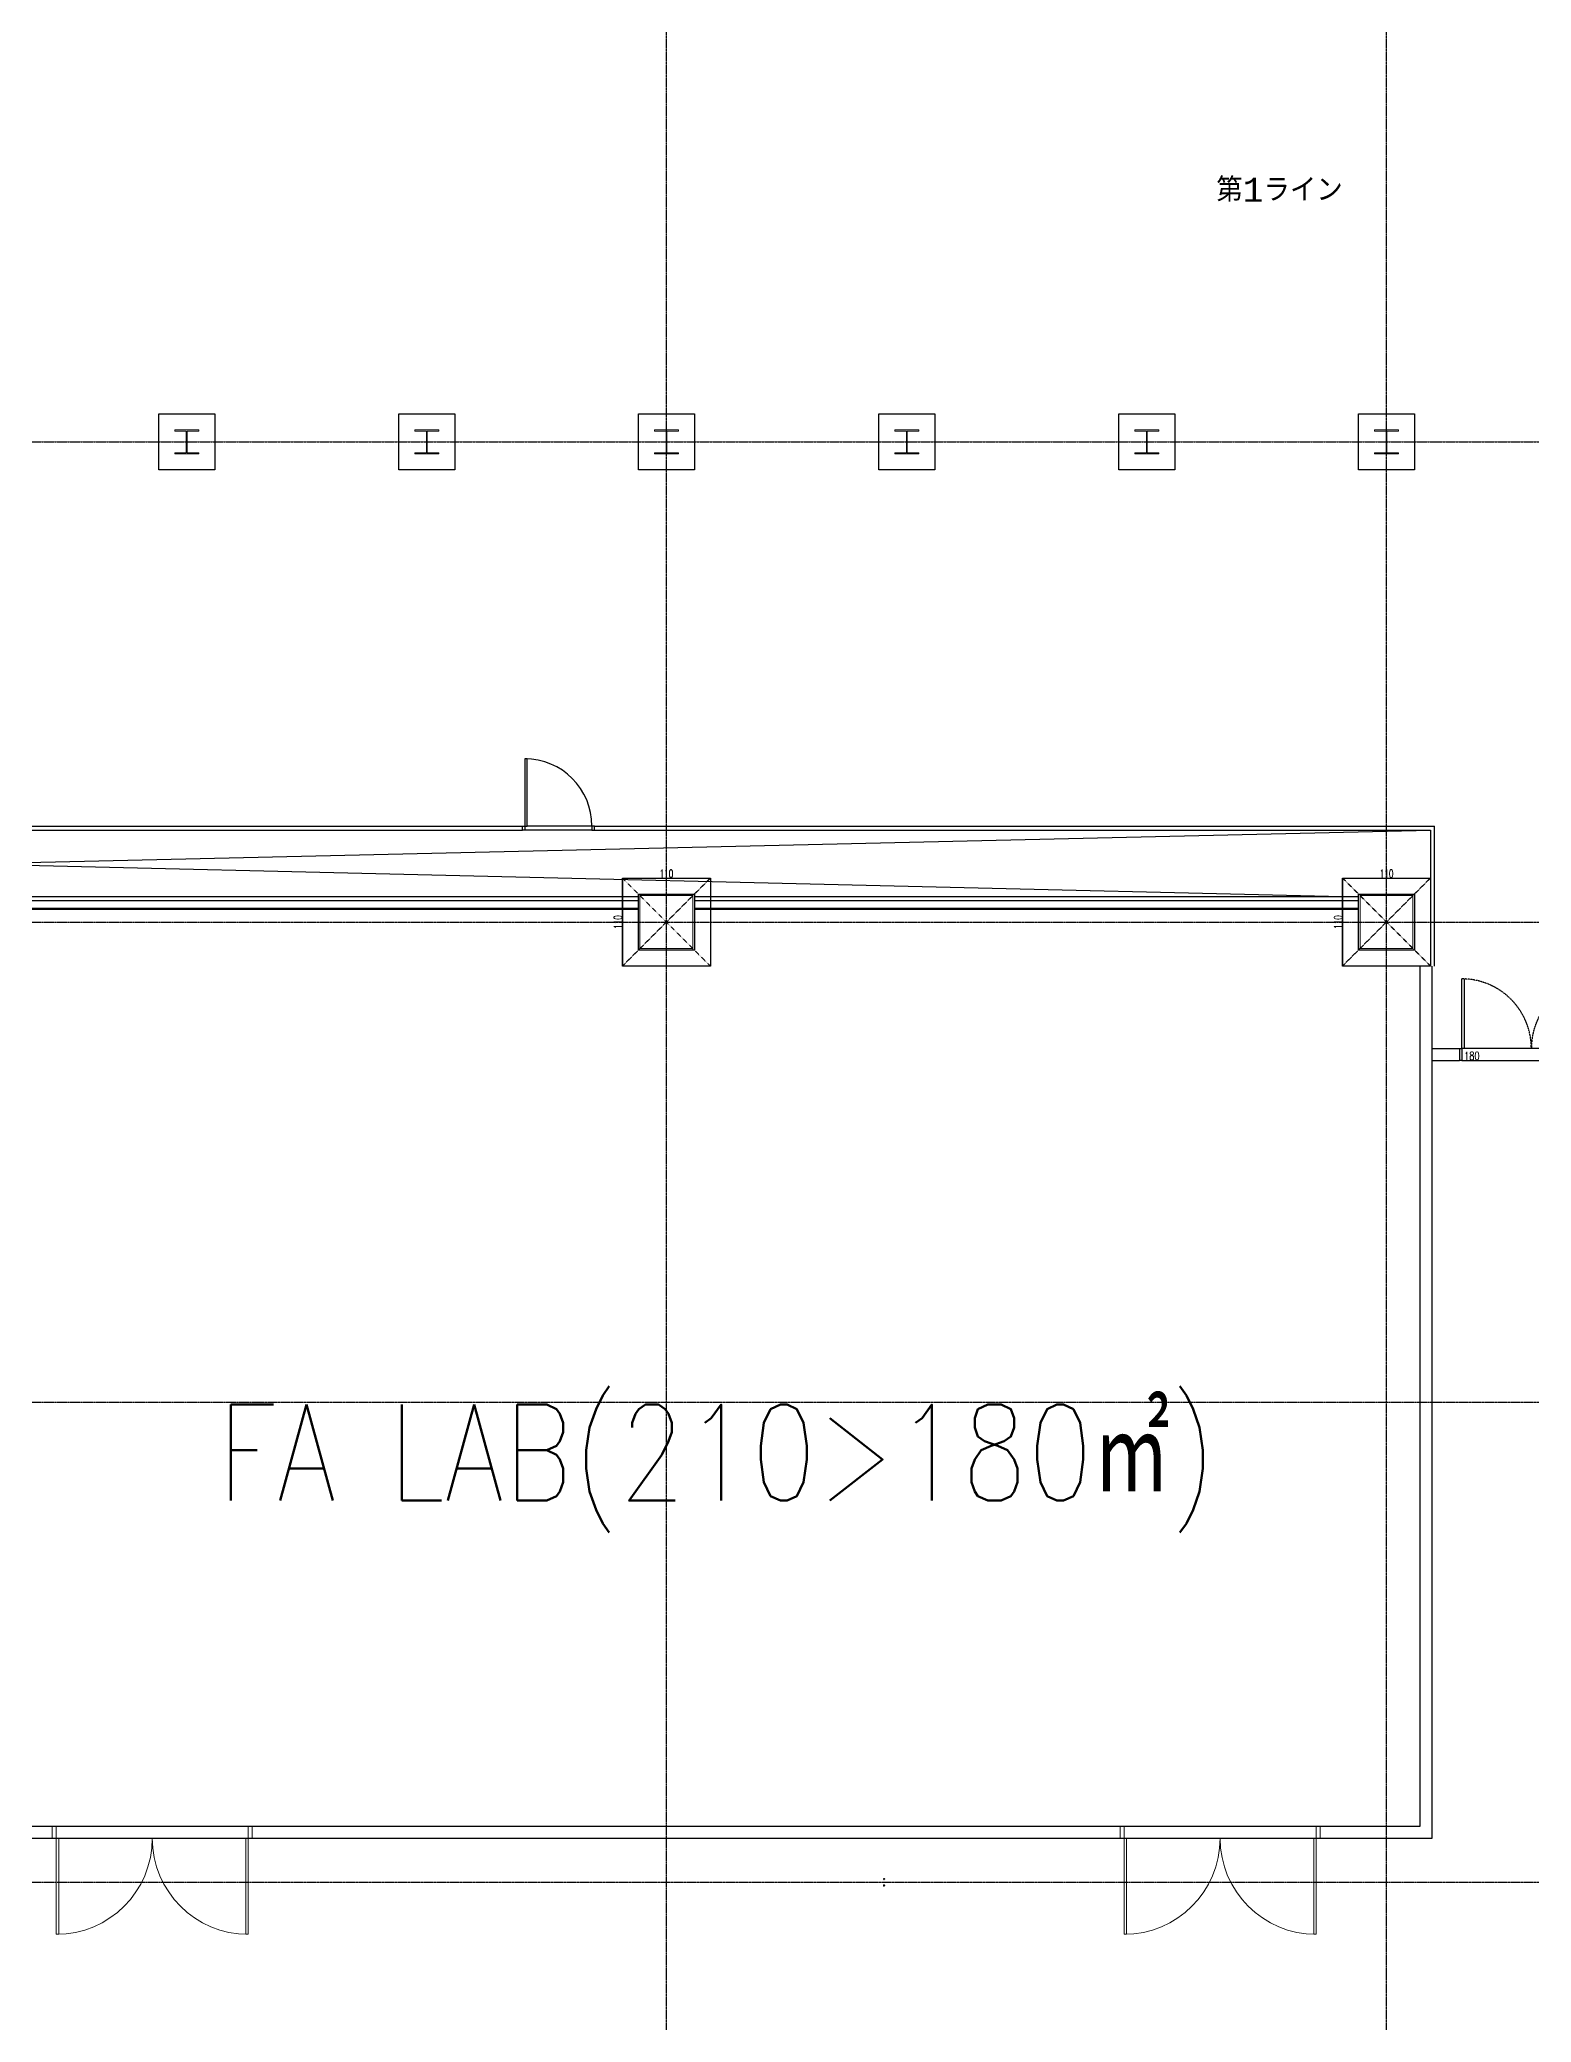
# Model space of a CAD drawing. Header units: millimetres. Extents: x -21841 to 195597, y -1659 to 112111.
# Drawn here: x 19077 to 20941, y 13775 to 16253 of the extents above; entities that cross this region are included whole.
import ezdxf
from ezdxf.enums import TextEntityAlignment as Align

# ---------------------------------------------------------------- set-up
doc = ezdxf.new("R2010")
doc.units = ezdxf.units.MM
for name, pattern in [('X-N-FAB-L10$0$CENTERK1', [0.983, 0.833, -0.05, 0.05, -0.05]), ('X-N-FAB-L10$0$COL-CEN-LIN', [3.25, 2.5, -0.25, 0.25, -0.25]), ('X-N-FAB-L10$0$HIDDEN', [0.375, 0.25, -0.125])]:
    doc.linetypes.add(name, pattern=pattern)
for name, color, linetype in [('0-FMCS', 6, 'Continuous'), ('0-XREF', 7, 'Continuous'), ('X-N-FAB-L10$0$0-NC', 8, 'Continuous'), ('X-N-FAB-L10$0$0-ND', 8, 'Continuous'), ('X-N-FAB-L10$0$08', 8, 'Continuous'), ('X-N-FAB-L10$0$A-WALL-IN', 8, 'Continuous'), ('X-N-FAB-L10$0$CCL', 8, 'X-N-FAB-L10$0$COL-CEN-LIN'), ('X-N-FAB-L10$0$COL', 8, 'Continuous'), ('X-N-FAB-L10$0$COL-S', 8, 'Continuous'), ('X-N-FAB-L10$0$DOOR', 8, 'Continuous'), ('X-N-FAB-L10$0$DOORSILL', 8, 'Continuous'), ('X-N-FAB-L10$0$TXT-CODE', 8, 'Continuous'), ('X-N-FAB-L10$0$WALL-P', 8, 'Continuous')]:
    doc.layers.add(name, color=color, linetype=linetype)
for name, color, linetype, lineweight in [('X-N-FAB-L10$0$$Y_GADAI', 8, 'X-N-FAB-L10$0$CENTERK1', 0), ('X-N-FAB-L10$0$ARC', 8, 'Continuous', 0), ('X-N-FAB-L10$0$STEEL1', 8, 'Continuous', 0)]:
    doc.layers.add(name, color=color, linetype=linetype, lineweight=lineweight)
doc.styles.add('X-N-FAB-L10$0$ATS', font='monotxt.shx', dxfattribs={"bigfont": 'BIGFONT.shx'})
doc.styles.add('X-N-FAB-L10$0$CHINA', font='simplex.shx', dxfattribs={"width": 0.75, "bigfont": 'chineset.shx'})
doc.styles.add('X-N-FAB-L10$0$COL-NUM', font='romanc')
doc.styles.add('X-N-FAB-L10$0$DIM', font='simplex.shx', dxfattribs={"width": 0.67, "bigfont": 'chineset.shx'})
doc.dimstyles.new('X-N-FAB-L10$0$JJP_005_defpoint', dxfattribs={"dimtxt": 20, "dimasz": 0.5, "dimexe": 0.5, "dimexo": 0.5, "dimgap": 0.5, "dimtad": 1, "dimdsep": 46, "dimtxsty": 'X-N-FAB-L10$0$DIM', "dimblk": 'X-N-FAB-L10$0$_None', "dimcen": 10, "dimclrd": 256, "dimclre": 256, "dimclrt": 256, "dimadec": 0, "dimazin": 0, "dimtfac": 1, "dimtix": 1, "dimtmove": 2, "dimatfit": 3, "dimldrblk": 'X-N-FAB-L10$0$_None', "dimfxl": 0.5, "dimtolj": 1, "dimtzin": 0, "dimarcsym": 0})

# ---------------------------------------------------------------- blocks, each defined once
blk = doc.blocks.new('*D1245')
at = {"layer": 'DEFPOINTS', "lineweight": -2, "transparency": 16777216}
blk.add_line((19805, 15205), (19915, 15205), dxfattribs=at)
at = {"layer": 'DEFPOINTS', "color": 0, "transparency": 16777216}
for p in [(19805, 15205), (19915, 15205), (19915, 15205)]:
    blk.add_point(p, dxfattribs=at)
at = {"layer": 'DEFPOINTS', "transparency": 16777216, "insert": (19860, 15210.5), "char_height": 10, "attachment_point": 5, "style": 'X-N-FAB-L10$0$DIM'}
blk.add_mtext('\\A1;110', dxfattribs=at)
blk = doc.blocks.new('X-N-FAB-L10$0$_None')
blk = doc.blocks.new('*D1246')
at = {"layer": 'DEFPOINTS', "lineweight": -2, "transparency": 16777216}
blk.add_line((19805, 15205), (19805, 15095), dxfattribs=at)
at = {"layer": 'DEFPOINTS', "color": 0, "transparency": 16777216}
for p in [(19805, 15205), (19805, 15095), (19805, 15095)]:
    blk.add_point(p, dxfattribs=at)
at = {"layer": 'DEFPOINTS', "transparency": 16777216, "insert": (19799.5, 15150), "char_height": 10, "attachment_point": 5, "rotation": 90, "style": 'X-N-FAB-L10$0$DIM'}
blk.add_mtext('\\A1;110', dxfattribs=at)
blk = doc.blocks.new('*D1247')
at = {"layer": 'DEFPOINTS', "lineweight": -2, "transparency": 16777216}
blk.add_line((20705, 15205), (20815, 15205), dxfattribs=at)
at = {"layer": 'DEFPOINTS', "color": 0, "transparency": 16777216}
for p in [(20705, 15205), (20815, 15205), (20815, 15205)]:
    blk.add_point(p, dxfattribs=at)
at = {"layer": 'DEFPOINTS', "transparency": 16777216, "insert": (20760, 15210.5), "char_height": 10, "attachment_point": 5, "style": 'X-N-FAB-L10$0$DIM'}
blk.add_mtext('\\A1;110', dxfattribs=at)
blk = doc.blocks.new('*D1248')
at = {"layer": 'DEFPOINTS', "lineweight": -2, "transparency": 16777216}
blk.add_line((20705, 15205), (20705, 15095), dxfattribs=at)
at = {"layer": 'DEFPOINTS', "color": 0, "transparency": 16777216}
for p in [(20705, 15205), (20705, 15095), (20705, 15095)]:
    blk.add_point(p, dxfattribs=at)
at = {"layer": 'DEFPOINTS', "transparency": 16777216, "insert": (20699.5, 15150), "char_height": 10, "attachment_point": 5, "rotation": 90, "style": 'X-N-FAB-L10$0$DIM'}
blk.add_mtext('\\A1;110', dxfattribs=at)
blk = doc.blocks.new('X-N-FAB-L10')
at = {"layer": 'DEFPOINTS', "color": 8, "linetype": 'X-N-FAB-L10$0$HIDDEN', "ltscale": 0.1}
for p, q in [((19915, 15205), (19805, 15095)), ((19805, 15205), (19915, 15095)), ((19915, 15205), (19805, 15095)), ((19805, 15205), (19915, 15095)), ((20815, 15205), (20705, 15095)), ((20705, 15205), (20815, 15095)), ((20815, 15205), (20705, 15095)), ((20705, 15205), (20815, 15095))]:
    blk.add_line(p, q, dxfattribs=at)
at = {"layer": 'DEFPOINTS', "color": 8}
for p, q in [((19805, 15205), (19915, 15205)), ((19805, 15205), (19805, 15095)), ((20705, 15205), (20815, 15205)), ((20705, 15205), (20705, 15095))]:
    blk.add_line(p, q, dxfattribs=at)
at = {"layer": 'X-N-FAB-L10$0$$Y_GADAI', "color": 8}
for centre in [(20132, 13954), (20132, 13946)]:
    blk.add_circle(centre, 0.8, dxfattribs=at)
at = {"layer": 'X-N-FAB-L10$0$08', "color": 8}
for p, q in [((19686, 15353.946), (19683, 15353.946)), ((19683, 15353.946), (19683, 15270)), ((19686, 15270), (19686, 15353.946)), ((17205, 15270), (19680, 15270)), ((17205, 15265), (20705, 15182)), ((17205, 15182), (20815, 15265)), ((17205, 15265), (19680, 15265)), ((19680, 15265), (19680, 15270)), ((19680, 15270), (19683, 15270)), ((19683, 15265), (19680, 15265)), ((19683, 15270), (19683, 15265)), ((19683, 15270), (19686, 15270)), ((19767, 15265), (19683, 15265)), ((19767, 15270), (19686, 15270)), ((19770, 15270), (19767, 15270)), ((19767, 15270), (19767, 15265)), ((19767, 15265), (19770, 15265)), ((19770, 15270), (20820, 15270)), ((19770, 15265), (19770, 15270)), ((19770, 15265), (20815, 15265)), ((20815, 15265), (20815, 15205)), ((20820, 15095), (20820, 15270))]:
    blk.add_line(p, q, dxfattribs=at)
blk.add_arc((19683, 15270), 84, 0, 90, dxfattribs=at)
at = {"layer": 'X-N-FAB-L10$0$A-WALL-IN', "color": 8}
for p, q in [((20802, 14020), (20802, 15095)), ((20817, 14005), (20817, 15095)), ((20817, 14992), (20851, 14992)), ((20817, 14977), (20851, 14977)), ((18952.5, 14005), (20817, 14005)), ((18967.5, 14020), (20802, 14020))]:
    blk.add_line(p, q, dxfattribs=at)
at = {"layer": 'X-N-FAB-L10$0$ARC', "color": 8}
for p, q in [((19915, 15205), (19805, 15205)), ((19805, 15205), (19805, 15095)), ((19915, 15095), (19915, 15205)), ((20815, 15205), (20705, 15205)), ((20705, 15205), (20705, 15095)), ((20815, 15095), (20815, 15205)), ((19821, 15176), (19821, 15177)), ((19821, 15177), (19825, 15177)), ((19821, 15167), (19821, 15168)), ((19825, 15167), (19821, 15167)), ((19825, 15115), (19825, 15185)), ((19825, 15185), (19895, 15185)), ((19825, 15177), (19825, 15167)), ((19827, 15117), (19827, 15183)), ((19827, 15183), (19893, 15183)), ((19893, 15183), (19893, 15117)), ((19895, 15185), (19895, 15115)), ((19899, 15177), (19895, 15177)), ((19895, 15177), (19895, 15167)), ((19895, 15167), (19899, 15167)), ((19899, 15176), (19899, 15177)), ((19899, 15167), (19899, 15168)), ((20701, 15176), (20701, 15177)), ((20701, 15177), (20705, 15177)), ((20701, 15167), (20701, 15168)), ((20705, 15167), (20701, 15167)), ((20705, 15177), (20705, 15167)), ((20721, 15176), (20721, 15177)), ((20721, 15177), (20725, 15177)), ((20721, 15167), (20721, 15168)), ((20725, 15167), (20721, 15167)), ((20725, 15115), (20725, 15185)), ((20725, 15185), (20795, 15185)), ((20725, 15177), (20725, 15167)), ((20727, 15117), (20727, 15183)), ((20727, 15183), (20793, 15183)), ((20793, 15183), (20793, 15117)), ((20795, 15185), (20795, 15115)), ((19895, 15115), (19825, 15115)), ((19893, 15117), (19827, 15117)), ((20795, 15115), (20725, 15115)), ((20793, 15117), (20727, 15117)), ((19805, 15095), (19915, 15095)), ((20705, 15095), (20815, 15095))]:
    blk.add_line(p, q, dxfattribs=at)
at = {"layer": 'X-N-FAB-L10$0$CCL', "color": 8}
for p, q in [((19860, 10600), (19860, 19760)), ((20760, 10600), (20760, 19760)), ((-720, 15750), (27370, 15750)), ((-720, 15150), (27370, 15150)), ((-720, 14550), (27370, 14550)), ((-720, 13950), (27370, 13950))]:
    blk.add_line(p, q, dxfattribs=at)
at = {"layer": 'X-N-FAB-L10$0$COL', "color": 8}
for p, q in [((19225.5, 15785), (19295.5, 15785)), ((19225.5, 15715), (19225.5, 15785)), ((19295.5, 15785), (19295.5, 15715)), ((19525.5, 15785), (19595.5, 15785)), ((19525.5, 15715), (19525.5, 15785)), ((19595.5, 15785), (19595.5, 15715)), ((19825, 15785), (19895, 15785)), ((19825, 15715), (19825, 15785)), ((19895, 15785), (19895, 15715)), ((20125.5, 15785), (20195.5, 15785)), ((20125.5, 15715), (20125.5, 15785)), ((20195.5, 15785), (20195.5, 15715)), ((20425.5, 15785), (20495.5, 15785)), ((20425.5, 15715), (20425.5, 15785)), ((20495.5, 15785), (20495.5, 15715)), ((20725, 15785), (20795, 15785)), ((20725, 15715), (20725, 15785)), ((20795, 15785), (20795, 15715)), ((19295.5, 15715), (19225.5, 15715)), ((19595.5, 15715), (19525.5, 15715)), ((19895, 15715), (19825, 15715)), ((20195.5, 15715), (20125.5, 15715)), ((20495.5, 15715), (20425.5, 15715)), ((20795, 15715), (20725, 15715))]:
    blk.add_line(p, q, dxfattribs=at)
at = {"layer": 'X-N-FAB-L10$0$COL', "color": 8, "ltscale": 0.1}
for p, q in [((19805, 15205), (19915, 15205)), ((19805, 15095), (19805, 15205)), ((19915, 15205), (19915, 15095)), ((20705, 15205), (20815, 15205)), ((20705, 15095), (20705, 15205)), ((20815, 15205), (20815, 15095)), ((19915, 15095), (19805, 15095)), ((20815, 15095), (20705, 15095))]:
    blk.add_line(p, q, dxfattribs=at)
at = {"layer": 'X-N-FAB-L10$0$COL', "color": 8}
for points in [[(19225.5, 15785), (19295.5, 15785), (19295.5, 15715), (19225.5, 15715)], [(19525.5, 15785), (19595.5, 15785), (19595.5, 15715), (19525.5, 15715)], [(19825, 15785), (19895, 15785), (19895, 15715), (19825, 15715)], [(20125.5, 15785), (20195.5, 15785), (20195.5, 15715), (20125.5, 15715)], [(20425.5, 15785), (20495.5, 15785), (20495.5, 15715), (20425.5, 15715)], [(20725, 15785), (20795, 15785), (20795, 15715), (20725, 15715)]]:
    blk.add_lwpolyline(points, close=True, dxfattribs=at)
at = {"layer": 'X-N-FAB-L10$0$COL', "color": 8, "ltscale": 0.1}
for points in [[(19805, 15205), (19915, 15205), (19915, 15095), (19805, 15095)], [(20705, 15205), (20815, 15205), (20815, 15095), (20705, 15095)]]:
    blk.add_lwpolyline(points, close=True, dxfattribs=at)
at = {"layer": 'X-N-FAB-L10$0$COL-S', "color": 8}
for p, q in [((19825, 15185), (19895, 15185)), ((19825, 15115), (19825, 15185)), ((19825, 15185), (19895, 15185)), ((19825, 15115), (19825, 15185)), ((19895, 15185), (19895, 15115)), ((19895, 15185), (19895, 15115)), ((20725, 15185), (20795, 15185)), ((20725, 15115), (20725, 15185)), ((20725, 15185), (20795, 15185)), ((20725, 15115), (20725, 15185)), ((20795, 15185), (20795, 15115)), ((20795, 15185), (20795, 15115)), ((19895, 15115), (19825, 15115)), ((19895, 15115), (19825, 15115)), ((20795, 15115), (20725, 15115)), ((20795, 15115), (20725, 15115))]:
    blk.add_line(p, q, dxfattribs=at)
at = {"layer": 'X-N-FAB-L10$0$DOOR', "color": 8, "linetype": 'Continuous'}
for p, q in [((20854, 14992), (20854, 15079)), ((20857, 15079), (20857, 14992)), ((20851, 14992), (20854, 14992)), ((20851, 14992), (20851, 14977)), ((20854, 14992), (20854, 14977)), ((20857, 14992), (20854, 14992)), ((20854, 14977), (20851, 14977))]:
    blk.add_line(p, q, dxfattribs=at)
at = {"layer": 'X-N-FAB-L10$0$DOOR', "color": 8, "lineweight": 0}
for p, q in [((19092.5, 14005), (19092.5, 14020)), ((19092.5, 14020), (19097.5, 14020)), ((19097.5, 14005), (19092.5, 14005)), ((19097.5, 14020), (19097.5, 14005)), ((19097.5, 13885), (19097.5, 14005)), ((19097.5, 14005), (19100.5, 14005)), ((19100.5, 14005), (19100.5, 13885)), ((19334.5, 14005), (19334.5, 13885)), ((19337.5, 14005), (19334.5, 14005)), ((19342.5, 14020), (19337.5, 14020)), ((19337.5, 14020), (19337.5, 14005)), ((19337.5, 13885), (19337.5, 14005)), ((19337.5, 14005), (19342.5, 14005)), ((19342.5, 14005), (19342.5, 14020)), ((20427, 14005), (20427, 14020)), ((20427, 14020), (20432, 14020)), ((20432, 14005), (20427, 14005)), ((20432, 14020), (20432, 14005)), ((20432, 13885), (20432, 14005)), ((20432, 14005), (20435, 14005)), ((20435, 14005), (20435, 13885)), ((20669, 14005), (20669, 13885)), ((20672, 14005), (20669, 14005)), ((20677, 14020), (20672, 14020)), ((20672, 14020), (20672, 14005)), ((20672, 13885), (20672, 14005)), ((20672, 14005), (20677, 14005)), ((20677, 14005), (20677, 14020)), ((19100.5, 13885), (19097.5, 13885)), ((19334.5, 13885), (19337.5, 13885)), ((20435, 13885), (20432, 13885)), ((20669, 13885), (20672, 13885))]:
    blk.add_line(p, q, dxfattribs=at)
at = {"layer": 'X-N-FAB-L10$0$DOOR', "color": 8, "linetype": 'X-N-FAB-L10$0$HIDDEN'}
for centre, start, end in [((20854, 14992), 0, 90), ((21028, 14992), 90, 180)]:
    blk.add_arc(centre, 87, start, end, dxfattribs=at)
at = {"layer": 'X-N-FAB-L10$0$DOOR', "color": 8, "lineweight": 0}
for centre, start, end in [((19097.5, 14005), 270, 0), ((19337.5, 14005), 180, 270), ((20432, 14005), 270, 0), ((20672, 14005), 180, 270)]:
    blk.add_arc(centre, 120, start, end, dxfattribs=at)
at = {"layer": 'X-N-FAB-L10$0$DOORSILL', "color": 8, "linetype": 'Continuous'}
for p, q in [((21028, 14992), (20854, 14992)), ((20854, 14977), (21028, 14977))]:
    blk.add_line(p, q, dxfattribs=at)
at = {"layer": 'X-N-FAB-L10$0$STEEL1', "color": 8}
for p, q in [((19245.5, 15765), (19275.5, 15765)), ((19245.5, 15763.5), (19245.5, 15765)), ((19260, 15763.5), (19245.5, 15763.5)), ((19260, 15736.5), (19260, 15763.5)), ((19275.5, 15763.5), (19261, 15763.5)), ((19261, 15763.5), (19261, 15736.5)), ((19275.5, 15765), (19275.5, 15763.5)), ((19545.5, 15765), (19575.5, 15765)), ((19545.5, 15763.5), (19545.5, 15765)), ((19560, 15763.5), (19545.5, 15763.5)), ((19560, 15736.5), (19560, 15763.5)), ((19575.5, 15763.5), (19561, 15763.5)), ((19561, 15763.5), (19561, 15736.5)), ((19575.5, 15765), (19575.5, 15763.5)), ((19845, 15765), (19875, 15765)), ((19845, 15763.5), (19845, 15765)), ((19859.5, 15763.5), (19845, 15763.5)), ((19859.5, 15736.5), (19859.5, 15763.5)), ((19875, 15763.5), (19860.5, 15763.5)), ((19860.5, 15763.5), (19860.5, 15736.5)), ((19875, 15765), (19875, 15763.5)), ((20145.5, 15765), (20175.5, 15765)), ((20145.5, 15763.5), (20145.5, 15765)), ((20160, 15763.5), (20145.5, 15763.5)), ((20160, 15736.5), (20160, 15763.5)), ((20175.5, 15763.5), (20161, 15763.5)), ((20161, 15763.5), (20161, 15736.5)), ((20175.5, 15765), (20175.5, 15763.5)), ((20445.5, 15765), (20475.5, 15765)), ((20445.5, 15763.5), (20445.5, 15765)), ((20460, 15763.5), (20445.5, 15763.5)), ((20460, 15736.5), (20460, 15763.5)), ((20475.5, 15763.5), (20461, 15763.5)), ((20461, 15763.5), (20461, 15736.5)), ((20475.5, 15765), (20475.5, 15763.5)), ((20745, 15765), (20775, 15765)), ((20745, 15763.5), (20745, 15765)), ((20759.5, 15763.5), (20745, 15763.5)), ((20759.5, 15736.5), (20759.5, 15763.5)), ((20775, 15763.5), (20760.5, 15763.5)), ((20760.5, 15763.5), (20760.5, 15736.5)), ((20775, 15765), (20775, 15763.5)), ((19245.5, 15735), (19245.5, 15736.5)), ((19245.5, 15736.5), (19260, 15736.5)), ((19275.5, 15735), (19245.5, 15735)), ((19261, 15736.5), (19275.5, 15736.5)), ((19275.5, 15736.5), (19275.5, 15735)), ((19545.5, 15735), (19545.5, 15736.5)), ((19545.5, 15736.5), (19560, 15736.5)), ((19575.5, 15735), (19545.5, 15735)), ((19561, 15736.5), (19575.5, 15736.5)), ((19575.5, 15736.5), (19575.5, 15735)), ((19845, 15735), (19845, 15736.5)), ((19845, 15736.5), (19859.5, 15736.5)), ((19875, 15735), (19845, 15735)), ((19860.5, 15736.5), (19875, 15736.5)), ((19875, 15736.5), (19875, 15735)), ((20145.5, 15735), (20145.5, 15736.5)), ((20145.5, 15736.5), (20160, 15736.5)), ((20175.5, 15735), (20145.5, 15735)), ((20161, 15736.5), (20175.5, 15736.5)), ((20175.5, 15736.5), (20175.5, 15735)), ((20445.5, 15735), (20445.5, 15736.5)), ((20445.5, 15736.5), (20460, 15736.5)), ((20475.5, 15735), (20445.5, 15735)), ((20461, 15736.5), (20475.5, 15736.5)), ((20475.5, 15736.5), (20475.5, 15735)), ((20745, 15735), (20745, 15736.5)), ((20745, 15736.5), (20759.5, 15736.5)), ((20775, 15735), (20745, 15735)), ((20760.5, 15736.5), (20775, 15736.5)), ((20775, 15736.5), (20775, 15735))]:
    blk.add_line(p, q, dxfattribs=at)
for points in [[(19245.5, 15765), (19275.5, 15765), (19275.5, 15763.5), (19261, 15763.5), (19261, 15736.5), (19275.5, 15736.5), (19275.5, 15735), (19245.5, 15735), (19245.5, 15736.5), (19260, 15736.5), (19260, 15763.5), (19245.5, 15763.5)], [(19545.5, 15765), (19575.5, 15765), (19575.5, 15763.5), (19561, 15763.5), (19561, 15736.5), (19575.5, 15736.5), (19575.5, 15735), (19545.5, 15735), (19545.5, 15736.5), (19560, 15736.5), (19560, 15763.5), (19545.5, 15763.5)], [(19845, 15765), (19875, 15765), (19875, 15763.5), (19860.5, 15763.5), (19860.5, 15736.5), (19875, 15736.5), (19875, 15735), (19845, 15735), (19845, 15736.5), (19859.5, 15736.5), (19859.5, 15763.5), (19845, 15763.5)], [(20145.5, 15765), (20175.5, 15765), (20175.5, 15763.5), (20161, 15763.5), (20161, 15736.5), (20175.5, 15736.5), (20175.5, 15735), (20145.5, 15735), (20145.5, 15736.5), (20160, 15736.5), (20160, 15763.5), (20145.5, 15763.5)], [(20445.5, 15765), (20475.5, 15765), (20475.5, 15763.5), (20461, 15763.5), (20461, 15736.5), (20475.5, 15736.5), (20475.5, 15735), (20445.5, 15735), (20445.5, 15736.5), (20460, 15736.5), (20460, 15763.5), (20445.5, 15763.5)], [(20745, 15765), (20775, 15765), (20775, 15763.5), (20760.5, 15763.5), (20760.5, 15736.5), (20775, 15736.5), (20775, 15735), (20745, 15735), (20745, 15736.5), (20759.5, 15736.5), (20759.5, 15763.5), (20745, 15763.5)]]:
    blk.add_lwpolyline(points, close=True, dxfattribs=at)
at = {"layer": 'X-N-FAB-L10$0$WALL-P', "color": 8}
for p, q in [((18995, 15182), (19825, 15182)), ((18995, 15177), (19825, 15177)), ((19825, 15167), (18995, 15167)), ((19825, 15165.75), (18995, 15165.75)), ((19895, 15182), (20725, 15182)), ((19895, 15177), (20725, 15177)), ((20725, 15167), (19895, 15167)), ((20725, 15165.75), (19895, 15165.75))]:
    blk.add_line(p, q, dxfattribs=at)
at = {"layer": 'DEFPOINTS', "color": 8, "style": 'X-N-FAB-L10$0$CHINA', "width": 0.75}
blk.add_text('180', height=10, dxfattribs=at).set_placement((20857, 14977.716))
at = {"layer": 'DEFPOINTS', "color": 8, "char_height": 10, "attachment_point": 5, "style": 'X-N-FAB-L10$0$DIM'}
for insert in [(19860, 15210.5), (20760, 15210.5)]:
    blk.add_mtext('\\A1;110', dxfattribs=dict(at, insert=insert))
at = {"layer": 'DEFPOINTS', "color": 8, "char_height": 10, "attachment_point": 5, "rotation": 90, "style": 'X-N-FAB-L10$0$DIM'}
for insert in [(19799.5, 15150), (20699.5, 15150)]:
    blk.add_mtext('\\A1;110', dxfattribs=dict(at, insert=insert))
at = {"layer": 'X-N-FAB-L10$0$0-NC', "color": 8, "style": 'X-N-FAB-L10$0$COL-NUM'}
for p in [(1860, 19880), (2760, 19880), (3660, 19880), (4560, 19880), (5460, 19880), (6360, 19880), (7260, 19880), (8160, 19880), (9060, 19880), (9960, 19880), (10860, 19880), (11760, 19880), (12660, 19880), (13560, 19880), (14460, 19880), (15360, 19880), (16260, 19880), (17160, 19880), (18060, 19880), (18960, 19880), (19860, 19880), (20760, 19880), (21660, 19880), (22560, 19880), (-840, 13950), (-840, 13350), (-840, 12750), (-840, 12150), (-840, 11550), (-840, 10750)]:
    blk.add_attdef('GRID-Y', text='', height=120, dxfattribs=at).set_placement(p, align=Align.MIDDLE_CENTER)
at = {"layer": 'X-N-FAB-L10$0$0-ND', "color": 8, "style": 'X-N-FAB-L10$0$CHINA'}
blk.add_attdef('NO', text='', height=33.333, dxfattribs=at).set_placement((23327.5, 11380), align=Align.MIDDLE)
at = {"layer": 'X-N-FAB-L10$0$ARC', "color": 8, "style": 'X-N-FAB-L10$0$ATS'}
blk.add_text('第1ライン', height=30, dxfattribs=at).set_placement((20626.252, 16065.149), align=Align.MIDDLE_CENTER)
at = {"layer": 'X-N-FAB-L10$0$TXT-CODE', "color": 8, "style": 'X-N-FAB-L10$0$CHINA', "width": 0.8}
blk.add_text('FA LAB(210>180㎡)', height=120, dxfattribs=at).set_placement((19923, 14487), align=Align.MIDDLE_CENTER)
at = {"layer": 'DEFPOINTS', "color": 8}
for base, p1, p2, picture, middle in [((19915, 15205), (19805, 15205), (19915, 15205), '*D1245', (19860, 15210.5)), ((20815, 15205), (20705, 15205), (20815, 15205), '*D1247', (20760, 15210.5))]:
    dim = blk.add_linear_dim(base=base, p1=p1, p2=p2, dimstyle='X-N-FAB-L10$0$JJP_005_defpoint', override={"dimtxt": 10}, dxfattribs=at)
    dim.commit()
    dim.dimension.update_dxf_attribs({"geometry": picture, "text_midpoint": middle})
for base, p1, p2, picture, middle in [((19805, 15095), (19805, 15205), (19805, 15095), '*D1246', (19799.5, 15150)), ((20705, 15095), (20705, 15205), (20705, 15095), '*D1248', (20699.5, 15150))]:
    dim = blk.add_linear_dim(base=base, p1=p1, p2=p2, angle=90, dimstyle='X-N-FAB-L10$0$JJP_005_defpoint', override={"dimtxt": 10}, dxfattribs=at)
    dim.commit()
    dim.dimension.update_dxf_attribs({"geometry": picture, "text_midpoint": middle})

msp = doc.modelspace()

# ---------------------------------------------------------------- block references
at = {"layer": '0-FMCS', "color": 5}
msp.add_blockref('X-N-FAB-L10', (0, 0), dxfattribs=at)
at = {"layer": '0-XREF'}
msp.add_blockref('X-N-FAB-L10', (0, 0), dxfattribs=at)

doc.saveas('drawing.dxf')
